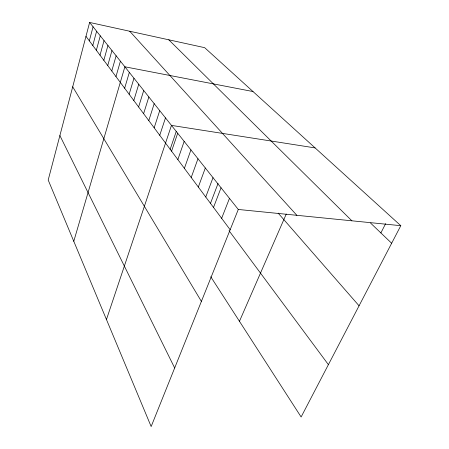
<?xml version="1.0" encoding="UTF-8"?>
<svg xmlns="http://www.w3.org/2000/svg" width="449" height="449" viewBox="0 0 449 449"><rect width="100%" height="100%" fill="white"/><g stroke="black" fill="none" stroke-linecap="round" stroke-linejoin="round"><path stroke-width="0.67" d="M89.626 22.45L48.195 180.038L151.156 426.55L238.29 209.464L89.626 22.45L204.665 47.673L400.805 225.69L301.127 416.986L210.738 276.736M89.323 40.853L93.066 26.777M92.78 45.489L96.608 31.239M96.344 50.271L100.267 35.836M100.02 55.205L104.039 40.584M103.82 60.295L107.94 45.484M107.738 65.548L111.964 50.546M111.784 70.981L116.123 55.777M115.971 76.594L120.422 61.187M73.782 241.298L124.873 66.789L253 91.545M124.648 88.228L129.34 72.407M129.144 94.262L133.965 78.227M133.796 100.503L138.752 84.249M138.618 106.963L143.714 90.49M143.607 113.664L148.855 96.962M148.787 120.613L154.192 103.674M154.164 127.819L159.732 110.639M159.743 135.306L165.485 117.879M106.458 319.525L171.467 125.4L315.114 147.917M170.126 149.427L176.261 131.361M171.574 151.173L177.692 133.235M177.855 159.591L184.169 141.384M184.393 168.364L190.926 149.882M191.207 177.507L197.97 158.744M198.323 187.042L205.322 167.993M205.749 197.004L213.011 177.664M210.373 203.65L218.046 183.473M213.516 207.421L221.048 187.777M221.643 218.321L229.467 198.368M239.457 321.299L286.266 214.033M380.887 232.941L385.612 223.664M238.29 209.464L400.805 225.69M370.543 223.046L391.657 243.246M168.785 39.804L351.887 220.807M129.733 31.245L296.851 215.312M278.172 213.118L359.065 305.803M85.972 36.358L230.152 229.736M229.024 230.685L328.404 364.644M72.704 86.803L201.393 301.397M59.891 135.559L174.667 367.978"/></g></svg>
